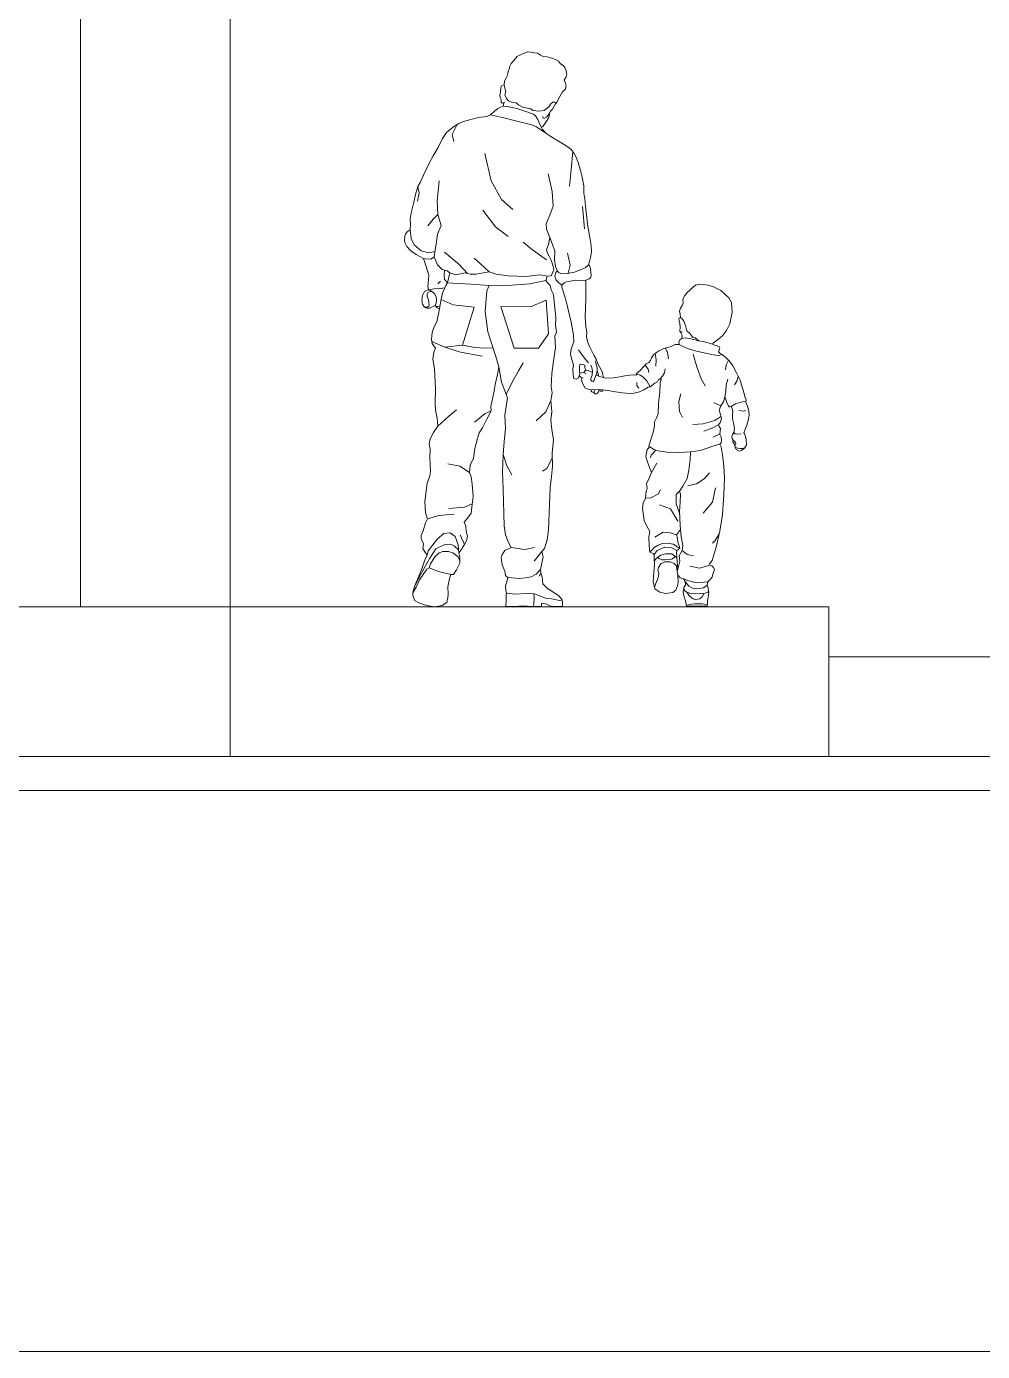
# Model space of a CAD drawing. Header units: metres. Extents: x -48 to 2360, y -1392 to 453.
# Drawn here: x 1323.18 to 1326.373, y 354.501 to 358.926 of the extents above; entities that cross this region are included whole.
import ezdxf

# ---------------------------------------------------------------- set-up
doc = ezdxf.new("R2010")
doc.units = ezdxf.units.M
doc.layers.get('0').update_dxf_attribs({"color": 200})
for name, color, linetype, lineweight in [('corte1', 211, 'Continuous', 20), ('corte2', 213, 'Continuous', 9), ('corte3', 215, 'Continuous', 5)]:
    doc.layers.add(name, color=color, linetype=linetype, lineweight=lineweight)

# ---------------------------------------------------------------- blocks, each defined once
blk = doc.blocks.new('A$C6C9B2480')
for points in [[(0.1702, 0.4331), (0.1676, 0.4191), (0.1632, 0.4011), (0.1619, 0.3891), (0.1594, 0.3783), (0.1559, 0.3616), (0.1565, 0.3534), (0.1486, 0.3382), (0.1407, 0.323), (0.1346, 0.3135), (0.1315, 0.3033), (0.127, 0.2853), (0.1245, 0.2683), (0.1182, 0.2556), (0.1169, 0.2423), (0.1201, 0.2341), (0.122, 0.2211), (0.1235, 0.1987), (0.1216, 0.1797), (0.1201, 0.169), (0.1134, 0.1598), (0.1077, 0.1526), (0.1102, 0.1453), (0.1109, 0.1355), (0.1134, 0.1272), (0.1125, 0.1212), (0.108, 0.1124), (0.1004, 0.1003), (0.0979, 0.0969), (0.0994, 0.09), (0.0997, 0.0783), (0.0937, 0.0665), (0.0883, 0.058), (0.0836, 0.058), (0.0807, 0.0507), (0.0779, 0.0359), (0.0785, 0.0226), (0.0781, 0.0158), (0.0759, 0.0076), (0.0677, 0.0019), (0.0541, 0), (0.0395, 0.0019), (0.0259, 0.007), (0.0192, 0.0108), (0.0151, 0.0174), (0.0148, 0.0247), (0.0179, 0.0367), (0.0236, 0.051), (0.0303, 0.0663), (0.036, 0.0828), (0.0407, 0.0929), (0.0363, 0.0989), (0.0331, 0.1049), (0.0338, 0.1135), (0.03, 0.1223), (0.0296, 0.1287), (0.0334, 0.1366), (0.0376, 0.1514), (0.041, 0.1587), (0.0379, 0.1694), (0.0363, 0.19), (0.0407, 0.2229), (0.0455, 0.2356), (0.0467, 0.2452), (0.0461, 0.256), (0.0455, 0.2693), (0.0461, 0.2845), (0.0445, 0.2934), (0.0461, 0.3028), (0.0521, 0.3144), (0.0597, 0.3261), (0.0585, 0.3401), (0.0559, 0.3549), (0.055, 0.3659), (0.0559, 0.3931), (0.0537, 0.4292), (0.0509, 0.4469), (0.0528, 0.4593), (0.0556, 0.4669), (0.0496, 0.475), (0.0487, 0.4829), (0.0499, 0.495), (0.0525, 0.5038), (0.0579, 0.5143), (0.0629, 0.5375), (0.0587, 0.5393), (0.0549, 0.5435), (0.045, 0.5388, -0.414389), (0.0319, 0.5482, -0.206674), (0.0359, 0.5688), (0.0419, 0.5717), (0.0431, 0.5717), (0.0427, 0.5747), (0.0417, 0.5789), (0.0425, 0.5837), (0.0429, 0.5901), (0.0436, 0.5982), (0.041, 0.6064), (0.0375, 0.6176), (0.0343, 0.6286), (0.0209, 0.6354), (0.0112, 0.6426), (0.0042, 0.6504), (0.0011, 0.6563), (0, 0.6608), (0.0006, 0.6694), (0.0015, 0.6726), (0.0044, 0.6766), (0.0101, 0.6802), (0.0107, 0.6912), (0.0099, 0.7002), (0.0118, 0.7112), (0.0168, 0.73), (0.0204, 0.7463), (0.0238, 0.7587), (0.0278, 0.7657), (0.0339, 0.7788), (0.0448, 0.802), (0.0513, 0.8136), (0.0604, 0.8287), (0.0686, 0.8448), (0.0757, 0.8558), (0.082, 0.8615), (0.0899, 0.8672), (0.0976, 0.872), (0.1063, 0.8758), (0.1193, 0.8796), (0.1336, 0.883), (0.1481, 0.885), (0.1552, 0.8875), (0.1615, 0.8936), (0.1685, 0.8993), (0.1721, 0.9013), (0.178, 0.9036), (0.179, 0.9096), (0.1762, 0.9089), (0.1744, 0.9106), (0.1741, 0.9153), (0.1722, 0.9188), (0.1718, 0.9231), (0.1729, 0.9279), (0.1736, 0.937), (0.1755, 0.941), (0.1795, 0.9419), (0.1802, 0.9488), (0.1838, 0.9551), (0.1853, 0.9576), (0.1863, 0.9627), (0.1873, 0.9676), (0.1891, 0.9715), (0.1891, 0.9743), (0.1924, 0.9802), (0.196, 0.9848), (0.2009, 0.9901), (0.2026, 0.9929), (0.208, 0.9955), (0.2142, 0.9986), (0.2173, 0.9995), (0.2227, 1.0014), (0.228, 1.0012), (0.2338, 1), (0.2397, 0.999), (0.2454, 0.9956), (0.2503, 0.9932), (0.2573, 0.9922), (0.2656, 0.9898), (0.2726, 0.9874), (0.2775, 0.9847), (0.2812, 0.9798), (0.2863, 0.9766), (0.2889, 0.9734), (0.2917, 0.9671), (0.2929, 0.9613), (0.2915, 0.9566), (0.2881, 0.9506), (0.2903, 0.945), (0.2917, 0.9403), (0.2896, 0.9335), (0.2847, 0.9293), (0.2779, 0.9167), (0.275, 0.9101), (0.2721, 0.9079), (0.27, 0.9032), (0.2668, 0.8979), (0.2636, 0.8945), (0.2604, 0.8887), (0.2564, 0.8838), (0.252, 0.8814), (0.2496, 0.8826), (0.2495, 0.8847)], [(0.0549, 0.5435), (0.0549, 0.5435, 0.520195), (0.0431, 0.5717, 2.207754)]]:
    blk.add_lwpolyline(points, format="xyb")
for points in [[(0.1795, 0.9419), (0.1811, 0.9357), (0.1824, 0.9301), (0.1811, 0.9236), (0.1841, 0.9171), (0.1876, 0.9128), (0.1941, 0.9102), (0.2015, 0.9093), (0.2054, 0.9058), (0.2132, 0.9015), (0.2271, 0.8985), (0.2323, 0.8959), (0.2414, 0.8946), (0.2518, 0.8954), (0.2605, 0.9024), (0.2633, 0.9069), (0.2673, 0.9106), (0.2699, 0.9113), (0.2719, 0.9101), (0.2721, 0.9079)], [(0.179, 0.9096), (0.1803, 0.9105)], [(0.1552, 0.8875), (0.1768, 0.8827), (0.2023, 0.8764), (0.2271, 0.8706), (0.2378, 0.8659), (0.2547, 0.855)], [(0.178, 0.9036), (0.1858, 0.903), (0.2027, 0.8991), (0.217, 0.8944), (0.2326, 0.8887), (0.2363, 0.886), (0.2403, 0.8796), (0.2442, 0.8702), (0.2469, 0.8651)], [(0.2621, 0.8918), (0.2605, 0.883), (0.2571, 0.8784), (0.2501, 0.8672), (0.2469, 0.8651), (0.2488, 0.8613), (0.2547, 0.855), (0.2641, 0.8486), (0.2779, 0.8401), (0.2866, 0.8351), (0.2968, 0.8283), (0.3005, 0.8253), (0.306, 0.8182), (0.3097, 0.8114), (0.3134, 0.8015), (0.3177, 0.7876), (0.3202, 0.7754), (0.3233, 0.7595), (0.3238, 0.7464), (0.3256, 0.7357), (0.3273, 0.7176), (0.3291, 0.7023), (0.3303, 0.6899), (0.3337, 0.6697), (0.3368, 0.652), (0.3373, 0.6403), (0.3356, 0.6305), (0.3336, 0.623), (0.332, 0.6172), (0.3339, 0.616), (0.3356, 0.6099), (0.3365, 0.5973), (0.3356, 0.5936), (0.3332, 0.5916), (0.3274, 0.5894), (0.3269, 0.5769), (0.3271, 0.5554), (0.3257, 0.5234), (0.3273, 0.5051), (0.3291, 0.4953), (0.3285, 0.4874), (0.3303, 0.4789), (0.3337, 0.4698), (0.3375, 0.4624), (0.3418, 0.454), (0.3458, 0.4466), (0.3486, 0.4384), (0.355, 0.4274), (0.3571, 0.4235), (0.3579, 0.4187), (0.359, 0.4138), (0.3629, 0.4126), (0.3772, 0.4131), (0.3886, 0.415), (0.3974, 0.4164), (0.4066, 0.4176), (0.4135, 0.4184), (0.4176, 0.4179), (0.4191, 0.4198), (0.4187, 0.4202), (0.4186, 0.4209), (0.4192, 0.4216), (0.4207, 0.4228), (0.4271, 0.4283), (0.4298, 0.4317), (0.4332, 0.4347), (0.4363, 0.4383), (0.4407, 0.4409), (0.4438, 0.4442), (0.4458, 0.449), (0.4494, 0.4544), (0.4549, 0.459), (0.4583, 0.4614), (0.4681, 0.4661), (0.4746, 0.4678), (0.4809, 0.4697), (0.4848, 0.4717), (0.4881, 0.473), (0.4913, 0.4735), (0.4954, 0.4732), (0.4951, 0.4774), (0.4966, 0.4815), (0.5007, 0.4842), (0.5008, 0.4895), (0.4983, 0.4958), (0.4966, 0.4973), (0.4974, 0.5043), (0.4966, 0.5109), (0.4956, 0.5165), (0.4953, 0.5192), (0.4956, 0.5207), (0.4956, 0.5207), (0.498, 0.5219), (0.4975, 0.5282), (0.4963, 0.5334), (0.4982, 0.5389), (0.5012, 0.5436), (0.5028, 0.5477), (0.5024, 0.555), (0.506, 0.5618), (0.5106, 0.568), (0.5145, 0.5707), (0.5172, 0.5735)], [(0.0946, 0.8701), (0.0856, 0.8524), (0.0891, 0.8394)], [(0.1449, 0.8178), (0.1564, 0.7688), (0.1749, 0.7351), (0.1953, 0.7172)], [(0.3035, 0.8214), (0.3005, 0.789), (0.2979, 0.759)], [(0.0536, 0.6317), (0.0551, 0.6435), (0.0573, 0.6587), (0.0591, 0.6725), (0.066, 0.6881), (0.0599, 0.7076), (0.0586, 0.7319), (0.0621, 0.7685)], [(0.2622, 0.6662), (0.2559, 0.6814), (0.2552, 0.6909), (0.2622, 0.7069), (0.268, 0.7228), (0.2661, 0.7495), (0.2591, 0.7813)], [(0.0238, 0.7587), (0.0261, 0.7464), (0.0231, 0.7317)], [(0.3209, 0.7221), (0.3247, 0.682)], [(0.0599, 0.7076), (0.0513, 0.6997), (0.0417, 0.6876)], [(0.1411, 0.716), (0.164, 0.6854), (0.187, 0.6682)], [(0.0101, 0.6802), (0.0118, 0.6646), (0.017, 0.6529), (0.0296, 0.6425), (0.0439, 0.6386), (0.0549, 0.6413)], [(0.256, 0.6259), (0.2287, 0.6459), (0.214, 0.658)], [(0.4931, 0.057), (0.494, 0.0439), (0.4925, 0.0379), (0.4893, 0.0297), (0.4842, 0.0256), (0.4709, 0.024), (0.4605, 0.0259), (0.4516, 0.0322), (0.4487, 0.0455), (0.4497, 0.062), (0.4513, 0.0759), (0.4503, 0.087), (0.4506, 0.0943), (0.4484, 0.0957), (0.4424, 0.0982), (0.4414, 0.1099), (0.4408, 0.1261), (0.4424, 0.1359), (0.4364, 0.1466), (0.4326, 0.1558), (0.4294, 0.1777), (0.4307, 0.1866), (0.4348, 0.1961), (0.4361, 0.2084), (0.4376, 0.2135), (0.4367, 0.2217), (0.4414, 0.2318), (0.4459, 0.2423), (0.4418, 0.2515), (0.4383, 0.2612), (0.4354, 0.271), (0.4364, 0.277), (0.438, 0.2831), (0.4421, 0.2888), (0.4421, 0.2888), (0.441, 0.2898), (0.4412, 0.2922), (0.4425, 0.2955), (0.4459, 0.3058), (0.4487, 0.3141), (0.451, 0.3267), (0.4513, 0.3334), (0.4548, 0.3407), (0.4576, 0.3479), (0.4583, 0.3678), (0.4605, 0.3868), (0.4614, 0.4045), (0.4633, 0.4099), (0.4621, 0.4121), (0.4583, 0.4093), (0.4567, 0.4061), (0.4516, 0.4036), (0.4434, 0.3966), (0.4398, 0.3962), (0.4321, 0.3917), (0.424, 0.3881), (0.4145, 0.3855), (0.4053, 0.3849), (0.3936, 0.3858), (0.3809, 0.3877), (0.3671, 0.3902), (0.3526, 0.3918), (0.3399, 0.3912), (0.3323, 0.3918), (0.3253, 0.3953), (0.3199, 0.4064), (0.3199, 0.4095), (0.3183, 0.4141), (0.3152, 0.4168), (0.313, 0.4127), (0.3098, 0.4105), (0.3057, 0.4121), (0.3044, 0.4184), (0.3038, 0.4285), (0.3047, 0.4364), (0.3019, 0.4459), (0.2993, 0.455), (0.3005, 0.4657), (0.3056, 0.4781), (0.3046, 0.4898), (0.3008, 0.5135), (0.2917, 0.5514), (0.2869, 0.5673), (0.2837, 0.5771), (0.2837, 0.5806), (0.2777, 0.585), (0.2733, 0.5894), (0.2711, 0.5964), (0.273, 0.6037), (0.2758, 0.6056), (0.2726, 0.6138), (0.2707, 0.6261), (0.2711, 0.6415), (0.2669, 0.6539), (0.2622, 0.6662), (0.26, 0.6539), (0.2559, 0.645), (0.2571, 0.6393), (0.2609, 0.6327), (0.2647, 0.6257), (0.2673, 0.6162), (0.2692, 0.6083), (0.2673, 0.6039), (0.2644, 0.5973), (0.2574, 0.5964), (0.2549, 0.5885), (0.259, 0.5831), (0.2625, 0.5799), (0.2644, 0.572), (0.2685, 0.5635), (0.2701, 0.5508), (0.2716, 0.5334), (0.2732, 0.5218), (0.2726, 0.5082), (0.2742, 0.4953), (0.271, 0.4883), (0.2726, 0.4671), (0.2685, 0.4435), (0.2659, 0.421), (0.2647, 0.3966), (0.2663, 0.3857), (0.2637, 0.3721), (0.2656, 0.3515), (0.264, 0.3366), (0.2659, 0.3198), (0.2685, 0.3012), (0.2663, 0.2778), (0.2672, 0.2528), (0.265, 0.2348), (0.2628, 0.2149), (0.2599, 0.1389), (0.2571, 0.1206), (0.2523, 0.1051), (0.2479, 0.0994), (0.2498, 0.0902), (0.2476, 0.0785), (0.245, 0.0671), (0.2456, 0.0605), (0.2456, 0.0605), (0.248, 0.0532), (0.2497, 0.0413), (0.2572, 0.0334), (0.2572, 0.0334), (0.2572, 0.0334), (0.2572, 0.0334)], [(0.0629, 0.5375), (0.0656, 0.5519), (0.0684, 0.5656), (0.0742, 0.5796), (0.0773, 0.5848), (0.0814, 0.6023), (0.0766, 0.606), (0.068, 0.6084), (0.0594, 0.6173), (0.0536, 0.6317), (0.047, 0.627), (0.0375, 0.6276), (0.0343, 0.6286)], [(0.1134, 0.6015), (0.0982, 0.6177), (0.0717, 0.6402)], [(0.1528, 0.6043), (0.1372, 0.6186), (0.1255, 0.629)], [(0.2954, 0.6017), (0.2986, 0.6165), (0.2941, 0.6381)], [(0.0722, 0.6073), (0.0711, 0.5988), (0.0718, 0.5906), (0.0773, 0.5848)], [(0.0814, 0.6023), (0.0925, 0.5991), (0.1094, 0.6025), (0.1181, 0.6004), (0.1285, 0.6004), (0.1528, 0.6043), (0.165, 0.5999), (0.1871, 0.5973), (0.2196, 0.596), (0.2435, 0.5991), (0.2521, 0.5978), (0.2574, 0.5964)], [(0.2758, 0.6056), (0.278, 0.603), (0.282, 0.6012), (0.2906, 0.6009), (0.3068, 0.6036), (0.3169, 0.6082), (0.3262, 0.6115), (0.332, 0.6172)], [(0.0431, 0.5717), (0.0535, 0.5735), (0.0656, 0.5745), (0.0726, 0.5758)], [(0.0647, 0.5874), (0.0598, 0.5829)], [(0.0773, 0.5848), (0.0969, 0.5835), (0.1198, 0.5822), (0.1524, 0.5798), (0.1771, 0.5791), (0.2261, 0.583), (0.2549, 0.5885)], [(0.2391, 0.0004), (0.2327, 0.0004), (0.2327, 0.0004), (0.221, 0.001), (0.2062, 0.001), (0.1829, 0.0005), (0.1829, 0.0005), (0.1833, 0.0112), (0.1833, 0.0112), (0.1833, 0.0112), (0.1835, 0.0235), (0.1844, 0.0245), (0.1829, 0.0285), (0.1822, 0.0378), (0.1842, 0.0447), (0.1864, 0.0526), (0.1823, 0.0564), (0.1807, 0.064), (0.176, 0.0754), (0.1743, 0.088), (0.1762, 0.094), (0.1809, 0.1012), (0.1923, 0.1069), (0.1866, 0.1168), (0.1819, 0.1297), (0.1794, 0.1462), (0.1781, 0.2124), (0.1765, 0.2433), (0.1778, 0.2747), (0.1794, 0.2984), (0.1822, 0.3214), (0.181, 0.3455), (0.1857, 0.3771), (0.1749, 0.4053), (0.1702, 0.4331), (0.1648, 0.4515), (0.1572, 0.4736), (0.1502, 0.4963), (0.1454, 0.5327), (0.1483, 0.5703), (0.1524, 0.5798)], [(0.3274, 0.5894), (0.32, 0.5887), (0.3083, 0.5894), (0.2996, 0.5876), (0.2921, 0.5864), (0.2882, 0.5848), (0.2837, 0.5806)], [(0.5172, 0.5735), (0.5248, 0.5801), (0.5345, 0.5821), (0.5482, 0.5806), (0.5573, 0.5775), (0.5706, 0.5709), (0.5777, 0.5648), (0.5853, 0.5572), (0.5899, 0.5491), (0.5914, 0.5313), (0.5868, 0.5105), (0.5812, 0.4983), (0.5741, 0.4886), (0.565, 0.4815), (0.5573, 0.4765), (0.5555, 0.4741), (0.5591, 0.4719), (0.5644, 0.4709), (0.5678, 0.4693), (0.5688, 0.4669), (0.568, 0.4632), (0.5669, 0.4601), (0.5671, 0.4591), (0.5697, 0.4568), (0.5735, 0.4549), (0.5757, 0.4528), (0.5794, 0.4503), (0.5864, 0.4432), (0.5925, 0.4345), (0.5991, 0.4218), (0.6058, 0.4086), (0.6083, 0.4), (0.6113, 0.3909), (0.6149, 0.3774), (0.6167, 0.3733), (0.6165, 0.3713), (0.6155, 0.3707), (0.6167, 0.3679), (0.6187, 0.3615), (0.6212, 0.3534), (0.622, 0.3456), (0.6209, 0.3386), (0.6177, 0.3276), (0.6142, 0.3187), (0.6123, 0.3138), (0.6134, 0.3117), (0.6153, 0.3071), (0.6164, 0.302), (0.6169, 0.2921), (0.6137, 0.2864), (0.6083, 0.2818), (0.604, 0.281), (0.5986, 0.284), (0.5967, 0.2878), (0.5951, 0.2939), (0.5924, 0.2974), (0.5929, 0.3004), (0.5913, 0.3036), (0.5908, 0.3074), (0.5919, 0.3109), (0.5946, 0.3141), (0.5954, 0.3211), (0.5943, 0.3292), (0.5921, 0.3389), (0.5916, 0.3456), (0.5924, 0.3531), (0.5911, 0.3574), (0.5892, 0.3614), (0.5873, 0.3608), (0.5861, 0.3609), (0.5845, 0.3623), (0.5821, 0.3669), (0.5804, 0.3714), (0.5794, 0.3759), (0.5778, 0.3787), (0.5756, 0.3698), (0.5706, 0.3626), (0.568, 0.355), (0.5702, 0.3471), (0.5718, 0.3398), (0.5702, 0.3328), (0.5664, 0.3284), (0.5677, 0.3252), (0.5702, 0.3214), (0.5699, 0.3167), (0.5693, 0.3115), (0.5715, 0.3067), (0.5721, 0.2998), (0.5712, 0.2957), (0.5689, 0.2934), (0.5715, 0.2887), (0.5737, 0.2738), (0.5765, 0.2539), (0.5772, 0.2328), (0.5762, 0.2024), (0.574, 0.1663), (0.5693, 0.1364), (0.5623, 0.1074), (0.5553, 0.0833), (0.5505, 0.0773), (0.5515, 0.0748), (0.5543, 0.0735), (0.5569, 0.0716), (0.5591, 0.0672), (0.5566, 0.0588), (0.5553, 0.0534), (0.5509, 0.0487), (0.5471, 0.0446), (0.5464, 0.0389), (0.548, 0.0332), (0.5493, 0.0262), (0.5483, 0.0205), (0.5467, 0.0113), (0.5466, 0.0076), (0.5459, 0.0007), (0.5434, 0.0007), (0.5352, 0.0008), (0.5245, 0.0008), (0.5153, 0.0008), (0.5106, 0.0009), (0.5088, 0.0009), (0.5075, 0.0073), (0.5065, 0.0128), (0.5054, 0.0155), (0.5044, 0.0181), (0.5036, 0.0224), (0.5031, 0.028), (0.5036, 0.0297), (0.5043, 0.0352), (0.507, 0.0391), (0.5065, 0.0454), (0.5035, 0.0503), (0.4977, 0.0521), (0.4931, 0.057), (0.4922, 0.0633), (0.4944, 0.0725), (0.4966, 0.0823), (0.4956, 0.0915), (0.5013, 0.1013), (0.502, 0.1102), (0.4991, 0.126), (0.4976, 0.1468), (0.4963, 0.172), (0.4976, 0.1887), (0.4982, 0.2033), (0.496, 0.2083), (0.49, 0.2026), (0.4903, 0.1856), (0.4967, 0.1669)], [(0.0497, 0.5688), (0.0459, 0.5689), (0.0416, 0.5672), (0.0405, 0.5645), (0.0409, 0.5598), (0.0429, 0.5538), (0.0437, 0.5489), (0.0442, 0.5442), (0.0434, 0.5427), (0.0409, 0.5407), (0.0371, 0.5404)], [(0.1257, 0.5404), (0.0879, 0.5447), (0.0662, 0.5542)], [(0.1735, 0.5418), (0.2272, 0.5411), (0.2555, 0.5534), (0.2599, 0.4926), (0.2417, 0.4665), (0.1975, 0.4665), (0.1735, 0.5418)], [(0.0566, 0.5416), (0.0602, 0.542), (0.064, 0.543)], [(0.1257, 0.5404), (0.1046, 0.472), (0.0727, 0.4684)], [(0.498, 0.5219), (0.5014, 0.5191), (0.5041, 0.5152), (0.5071, 0.5075), (0.5095, 0.4981), (0.5149, 0.4931), (0.5204, 0.4861), (0.5247, 0.485), (0.5309, 0.4801), (0.5388, 0.4785), (0.5498, 0.4756), (0.5555, 0.4741)], [(0.0491, 0.4789), (0.0727, 0.4684), (0.101, 0.4597), (0.1402, 0.4524)], [(0.4983, 0.4958), (0.4992, 0.4955), (0.5004, 0.4958), (0.5011, 0.4966)], [(0.5007, 0.4842), (0.5063, 0.485), (0.5136, 0.4839), (0.5219, 0.482), (0.5309, 0.4801)], [(0.1046, 0.472), (0.1271, 0.4677), (0.146, 0.4669), (0.1593, 0.4675)], [(0.3138, 0.4634), (0.3213, 0.4534), (0.3269, 0.4456), (0.3319, 0.4402)], [(0.452, 0.4565), (0.4538, 0.4455), (0.4533, 0.4343)], [(0.4709, 0.4668), (0.4744, 0.4587), (0.4762, 0.4475)], [(0.4954, 0.4732), (0.5017, 0.4701), (0.5108, 0.4658), (0.5242, 0.4619), (0.5433, 0.4577), (0.5572, 0.4546), (0.5664, 0.4533), (0.5735, 0.4549)], [(0.5206, 0.4558), (0.5273, 0.4327), (0.5356, 0.4112), (0.5427, 0.3988)], [(0.1834, 0.383), (0.1939, 0.4053), (0.2055, 0.4256), (0.2142, 0.4401)], [(0.3152, 0.4168), (0.3161, 0.4202), (0.3158, 0.4259), (0.3157, 0.4336), (0.3164, 0.4374), (0.3179, 0.4379), (0.3217, 0.4374), (0.3251, 0.4359), (0.3255, 0.4317), (0.3273, 0.427), (0.3252, 0.4252), (0.3233, 0.4225), (0.319, 0.4218), (0.316, 0.4215)], [(0.3364, 0.436), (0.3382, 0.4316), (0.3393, 0.4256), (0.3383, 0.4179), (0.3362, 0.412), (0.3364, 0.4091), (0.3382, 0.4069), (0.3403, 0.4064), (0.3424, 0.4086), (0.3442, 0.414), (0.3462, 0.4203), (0.3478, 0.4257), (0.3475, 0.4305), (0.3455, 0.4385), (0.3439, 0.4439)], [(0.4344, 0.4361), (0.4396, 0.4288), (0.4411, 0.4229)], [(0.5848, 0.4449), (0.5803, 0.4368), (0.5792, 0.4275)], [(0.3183, 0.4141), (0.3208, 0.413), (0.3223, 0.4122)], [(0.3233, 0.4225), (0.3269, 0.4207)], [(0.3273, 0.427), (0.3316, 0.4262), (0.337, 0.4239), (0.3389, 0.4225)], [(0.359, 0.4138), (0.3518, 0.4155), (0.3457, 0.4187)], [(0.3478, 0.4257), (0.3493, 0.4208), (0.3501, 0.4164)], [(0.4191, 0.4198), (0.4253, 0.4177), (0.4299, 0.4148), (0.437, 0.4076), (0.4434, 0.3966)], [(0.4621, 0.4121), (0.4653, 0.4159), (0.4692, 0.4221), (0.4705, 0.4296)], [(0.5778, 0.3787), (0.5797, 0.3877), (0.5807, 0.4006), (0.5833, 0.4105)], [(0.6024, 0.4154), (0.5998, 0.4069), (0.5953, 0.4004)], [(0.3362, 0.3915), (0.3366, 0.3896), (0.3378, 0.3881), (0.3393, 0.387), (0.3408, 0.3867), (0.3419, 0.3872), (0.3423, 0.3857), (0.3436, 0.3843), (0.3451, 0.3839), (0.3465, 0.3843), (0.3479, 0.3852), (0.3487, 0.3864), (0.3498, 0.388), (0.3501, 0.3893), (0.3509, 0.3917)], [(0.3419, 0.3872), (0.3422, 0.389), (0.3432, 0.3913)], [(0.3519, 0.3918), (0.3524, 0.3901), (0.3537, 0.389), (0.3548, 0.3888), (0.3563, 0.3892), (0.3576, 0.3903), (0.3581, 0.3912)], [(0.419, 0.4045), (0.4192, 0.3988), (0.4228, 0.3945)], [(0.4986, 0.3843), (0.4949, 0.3703), (0.496, 0.3521), (0.5017, 0.3415)], [(0.2637, 0.3721), (0.2547, 0.3517), (0.2373, 0.3353)], [(0.5706, 0.3626), (0.563, 0.3662), (0.558, 0.3677)], [(0.5892, 0.3614), (0.5974, 0.3659), (0.6097, 0.3697), (0.6155, 0.3707)], [(0.0597, 0.3261), (0.0799, 0.344), (0.0937, 0.3556)], [(0.1565, 0.3534), (0.1452, 0.3484), (0.1264, 0.3332)], [(0.571, 0.3434), (0.5601, 0.3358), (0.5388, 0.3298), (0.5201, 0.3291)], [(0.6034, 0.3539), (0.6111, 0.3529), (0.6157, 0.3542)], [(0.5664, 0.3284), (0.5562, 0.3231), (0.5401, 0.3169)], [(0.5693, 0.3115), (0.5564, 0.3059)], [(0.5946, 0.3141), (0.597, 0.312), (0.6013, 0.3113), (0.6073, 0.3119)], [(0.5689, 0.2934), (0.5581, 0.2905), (0.5461, 0.2861), (0.5342, 0.2819), (0.5162, 0.2793), (0.4957, 0.278), (0.4737, 0.2791), (0.4573, 0.2811), (0.4496, 0.284), (0.4437, 0.2879), (0.4421, 0.2888)], [(0.5929, 0.3004), (0.5969, 0.2975), (0.598, 0.2942), (0.5976, 0.2916)], [(0.5965, 0.2884), (0.6009, 0.2862), (0.6057, 0.2854), (0.6094, 0.2857), (0.614, 0.287)], [(0.1778, 0.2747), (0.1844, 0.2542), (0.1938, 0.2382)], [(0.2666, 0.2679), (0.2566, 0.2496), (0.2489, 0.2447)], [(0.4535, 0.2825), (0.4452, 0.2736), (0.4439, 0.2684)], [(0.496, 0.2083), (0.5021, 0.2174), (0.5098, 0.2316), (0.5131, 0.2465), (0.5157, 0.2659), (0.5162, 0.2793)], [(0.1169, 0.2423), (0.0995, 0.2535), (0.0777, 0.2578)], [(0.4459, 0.2423), (0.4555, 0.2588)], [(0.5111, 0.2181), (0.5267, 0.2219), (0.5409, 0.231), (0.5506, 0.2413)], [(0.4348, 0.1961), (0.4445, 0.1967), (0.4581, 0.2039), (0.4613, 0.211)], [(0.561, 0.2146), (0.5558, 0.1887), (0.539, 0.1687)], [(0.1222, 0.1855), (0.1082, 0.1799), (0.0799, 0.177)], [(0.493, 0.1542), (0.4801, 0.1767), (0.4601, 0.1838)], [(0.041, 0.1587), (0.0618, 0.1647), (0.0894, 0.1668)], [(0.0979, 0.0969), (0.0968, 0.1119), (0.0913, 0.1265), (0.0823, 0.1333), (0.0707, 0.132), (0.0592, 0.1222), (0.0425, 0.1008), (0.0407, 0.0929)], [(0.108, 0.1124), (0.1002, 0.1299)], [(0.4906, 0.1297), (0.4802, 0.1332), (0.4666, 0.1345), (0.4517, 0.1255)], [(0.4982, 0.1393), (0.4906, 0.1297), (0.4925, 0.1235), (0.4931, 0.1162), (0.4953, 0.1115), (0.4966, 0.1055), (0.4915, 0.1017), (0.4909, 0.0969), (0.4912, 0.09), (0.4921, 0.0811), (0.4935, 0.069)], [(0.568, 0.1313), (0.5604, 0.1194), (0.5559, 0.1149)], [(0.0975, 0.1029), (0.09, 0.1094), (0.0836, 0.1128), (0.0716, 0.1119), (0.0566, 0.1042), (0.0455, 0.0876), (0.0295, 0.0588), (0.0179, 0.0367)], [(0.0442, 0.07), (0.0467, 0.0773), (0.0545, 0.0897), (0.0626, 0.097), (0.069, 0.0995), (0.0793, 0.0995), (0.087, 0.097), (0.0964, 0.0901), (0.0996, 0.0825)], [(0.1923, 0.1069), (0.2171, 0.1032), (0.2345, 0.1068)], [(0.2479, 0.0994), (0.2337, 0.0822)], [(0.4424, 0.0982), (0.4476, 0.1033), (0.4505, 0.1066), (0.4576, 0.1111), (0.4656, 0.1139), (0.4747, 0.1146), (0.4847, 0.113), (0.4935, 0.1077), (0.4966, 0.1055)], [(0.4506, 0.0943), (0.456, 0.1012), (0.4698, 0.1074), (0.4821, 0.1061), (0.4915, 0.1017)], [(0.5013, 0.1013), (0.51, 0.0942), (0.5216, 0.0916)], [(0.4507, 0.082), (0.4548, 0.0878), (0.4623, 0.0931), (0.4711, 0.0955), (0.4822, 0.0953), (0.4849, 0.0933), (0.4914, 0.0879)], [(0.4511, 0.0346), (0.4526, 0.0406), (0.4562, 0.0492), (0.4582, 0.0553), (0.459, 0.0602), (0.4568, 0.0652), (0.4582, 0.0707), (0.4626, 0.0773), (0.4698, 0.0809), (0.4794, 0.0812), (0.4863, 0.0782), (0.4905, 0.074), (0.4922, 0.0633)], [(0.4564, 0.0889), (0.4595, 0.0867), (0.4645, 0.0846), (0.47, 0.0843), (0.4798, 0.0854), (0.4837, 0.0864), (0.4884, 0.0905)], [(0.5515, 0.0748), (0.5326, 0.0697), (0.5151, 0.0729)], [(0.0836, 0.058), (0.0609, 0.0636), (0.0442, 0.07), (0.0399, 0.0679), (0.0271, 0.0482), (0.0211, 0.0354), (0.0148, 0.0247)], [(0.1864, 0.0526), (0.2069, 0.051), (0.2179, 0.052), (0.2285, 0.0541), (0.2376, 0.0587), (0.245, 0.0671)], [(0.2456, 0.0605), (0.2431, 0.0548)], [(0.5035, 0.0503), (0.5132, 0.0464), (0.5261, 0.0432), (0.5471, 0.0446)], [(0.1844, 0.0245), (0.1998, 0.0224), (0.2191, 0.0236), (0.2346, 0.023), (0.2564, 0.0148), (0.2651, 0.014), (0.2825, 0.0106)], [(0.2572, 0.0334), (0.2784, 0.0196), (0.2784, 0.0196), (0.282, 0.0153), (0.2843, 0.0115), (0.2851, 0.0079), (0.2851, 0.0056), (0.2851, 0.0005), (0.2662, 0.0006)], [(0.5038, 0.0319), (0.5062, 0.0279), (0.5094, 0.026), (0.5168, 0.0239), (0.5246, 0.0231), (0.5337, 0.0235), (0.5425, 0.0243), (0.5476, 0.0263), (0.549, 0.0277)], [(0.5065, 0.0454), (0.5132, 0.037), (0.5195, 0.0337), (0.5277, 0.0324), (0.5394, 0.0341), (0.5464, 0.0389)], [(0.5094, 0.026), (0.5144, 0.0188), (0.5206, 0.014), (0.5242, 0.0129), (0.5328, 0.014), (0.5372, 0.0176), (0.5409, 0.0241)], [(0.2332, 0.0231), (0.2339, 0.0174), (0.2339, 0.0128), (0.2332, 0.0065), (0.2325, 0.0004)], [(0.2391, 0.0004), (0.2471, 0.0006), (0.247, 0.0063), (0.2565, 0.0043), (0.2611, 0.0019), (0.2662, 0.0006)], [(0.5108, 0.0026), (0.5176, 0.0043), (0.5239, 0.0049), (0.5374, 0.0053), (0.5445, 0.0037)]]:
    blk.add_lwpolyline(points)

msp = doc.modelspace()

# ---------------------------------------------------------------- linework, layer by layer
at = {"layer": 'corte1', "ltscale": 7, "transparency": 33554687}
for p, q in [((1313.2964, 356.9885), (1323.8599, 356.9885)), ((1325.8599, 356.9885), (1323.8599, 356.9885)), ((1325.8599, 356.4885), (1325.8599, 356.9885))]:
    msp.add_line(p, q, dxfattribs=at)
for points in [[(1329.679, 356.4885), (1329.679, 356.8215), (1325.8599, 356.8215)], [(1344.3611, 354.5013), (1293.0905, 354.5013), (1293.0905, 356.4905)], [(1325.8599, 356.4885), (1334.5458, 356.4885)]]:
    msp.add_lwpolyline(points, dxfattribs=at)
at = {"layer": 'corte2', "ltscale": 7, "transparency": 33554687}
for p, q in [((1323.8599, 356.9885), (1323.8599, 356.4885)), ((1323.8599, 356.4885), (1325.8599, 356.4885))]:
    msp.add_line(p, q, dxfattribs=at)
for points in [[(1323.3599, 361.9885), (1323.3599, 356.9885)], [(1323.8599, 361.9885), (1323.8599, 356.9885)], [(1323.8599, 356.4885), (1313.2964, 356.4885)], [(1343.0544, 356.3747), (1313.2964, 356.3747)]]:
    msp.add_lwpolyline(points, dxfattribs=at)

# ---------------------------------------------------------------- block references
at = {"layer": 'corte3', "transparency": 33554687, "xscale": 1.85, "yscale": 1.85, "zscale": 1.85}
msp.add_blockref('A$C6C9B2480', (1324.4426, 356.9885), dxfattribs=at)

doc.saveas('drawing.dxf')
